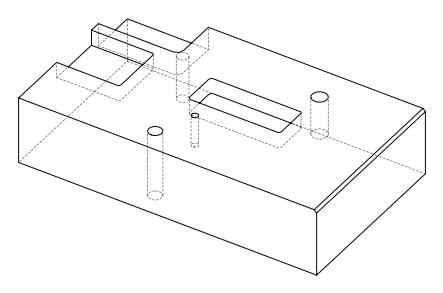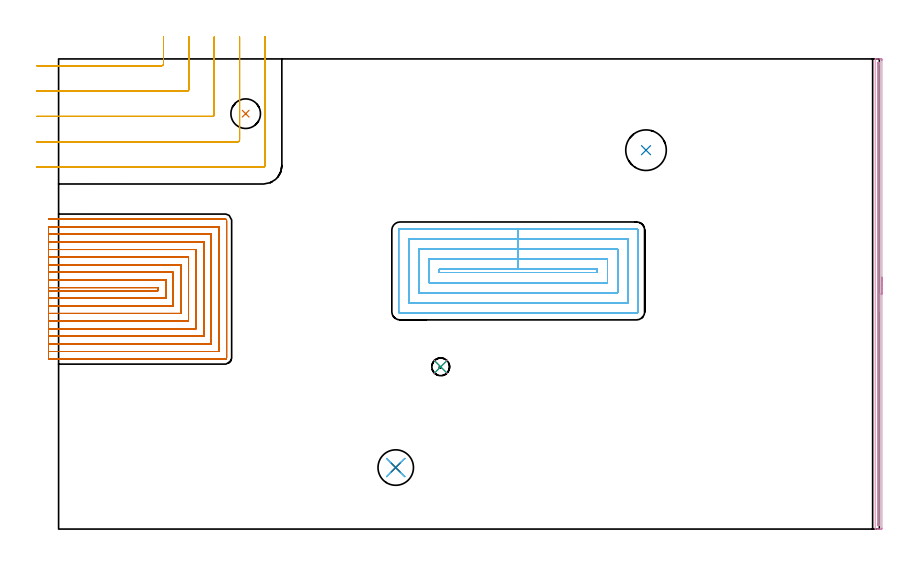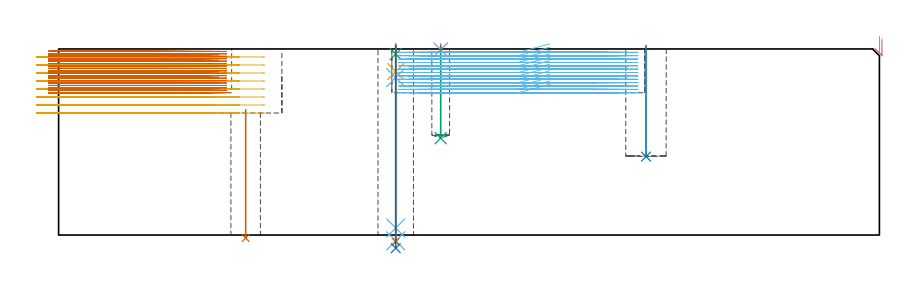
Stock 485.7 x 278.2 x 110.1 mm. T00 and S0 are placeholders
(PLAN: 13 operations, 11 tool changes, 165.5 min)
(1 INDEXABLE_INSERT_DRILL_THROUGH_HOLE_FROM_SOLID | STEP1HOLE | NXT0302_006 | 0.31 min | 26414 mm3)
(2 INDEXABLE_INSERT_DRILL_BLIND_HOLE_FROM_SOLID | STEP1POCKET | NXT0302_019 | 0.26 min | 28652 mm3)
(3 SPOT_DRILL | STEP1HOLE_1 | NXT0321_9005460120000 | 0.05 min | 180 mm3)
(4 SPOT_DRILL_1 | STEP1POCKET_1 | NXT0321_9005460120000 | 0.03 min | 4 mm3)
(5 DRILL_BLIND_HOLE_INTO_CENTER | STEP1HOLE_1 | UGT0301_205 | 0.06 min | 591 mm3)
(6 GUN_DRILL_THROUGH_HOLE | STEP1HOLE_1 | UGT0307_005 | 0.54 min | 5265 mm3)
(7 DRILL_TO_ENLARGE_THROUGH_HOLE | STEP1HOLE_1 | NXT0301_102 | 0.47 min | 9661 mm3)
(8 DRILL_TO_ENLARGE_THROUGH_HOLE_1 | STEP1HOLE_1 | UGT0301_051 | 0.48 min | 22369 mm3)
(9 DRILL_BLIND_HOLE_INTO_CENTER_1 | STEP1POCKET_1 | NXT0301_076 | 0.22 min | 4431 mm3)
(10 AREA_MILL | FG_CHAMFER_SURFACE | UGT0205_001 | 4.61 min | 2223 mm3)
(11 MILL_CORNER_NOTCH_RECTANGULAR | CORNER_NOTCH_RECTANGULAR | UGT0201_094 | Follow Part, ap 5, ae 75% | 13.32 min | 360457 mm3)
(12 MILL_RECTANGULAR_POCKET | POCKET_RECTANGULAR_STRAIGHT | NXT0201_009 | Follow Part, ap 2, ae 75% | 38.97 min | 223890 mm3)
(13 MILL_SLOT | SLOT_PARTIAL_RECTANGULAR | NXT0201_008 | Follow Part, ap 1.5, ae 75% | 106.16 min | 235346 mm3)
(TOOL NXT0302_006 | Index. Insert Drill 17.5mm [880-D1750L25-05] | D17.5 PA176 FL88 Z2)
(TOOL NXT0302_019 | Index. Insert Drill 24mm [880-D2400L25-05] | D24 PA176 FL120 Z2)
(TOOL NXT0321_9005460120000 | NC Spot Drill, 142deg, 12mm, Carbide, Uncoated | D12 PA142 FL30 Z2)
(TOOL UGT0301_205 | Twist Drill 8.9 mm | D8.9 PA118 FL78 Z2)
(TOOL UGT0307_005 | Gun Drill 8.3 mm | D8.3 PA130 FL24 Z1)
(TOOL NXT0301_102 | Carbide Drill 13.5mm [860.1-1350-108A1-MM 2214] | D13.5 PA140 FL123 Z2)
(TOOL UGT0301_051 | Twist Drill 21 mm | D21 PA118 FL145 Z2)
(TOOL NXT0301_076 | Carbide Drill 10.5mm [860.1-1050-032A1-MM 2214] | D10.5 PA140 FL55 Z2)
(TOOL UGT0205_001 | Chamfer Mill 20 x 3 x 45 deg. | D20 FL50 Z2)
(TOOL UGT0201_094 | End mill 20 mm | D20 FL38 Z4)
(TOOL NXT0201_009 | ENDMILL 8mm [2P460-0800-NA 1630] | D8 FL26 Z6)
(TOOL NXT0201_008 | ENDMILL 6mm [2P460-0600-NA 1630] | D6 FL26 Z6)
(OP 1 INDEXABLE_INSERT_DRILL_THROUGH_HOLE_FROM_SOLID)
G17 G21 G94 G90
T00 M6
G54
G17 G0 G90 X110.7 Y245.8 S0 M3
G43 Z120.1 H1
G94 G81 G98 Z-1.806 F250. R74.2
G80
M5
M2
(OP 2 INDEXABLE_INSERT_DRILL_BLIND_HOLE_FROM_SOLID)
G17 G21 G94 G90
T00 M6
G54
G17 G0 G90 X347.6 Y224.2 S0 M3
G43 Z120.1 H1
G94 G81 G98 Z46.4 F250. R112.1
G80
M5
M2
(OP 3 SPOT_DRILL)
G17 G21 G94 G90
T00 M6
G54
G17 G0 G90 X199.5 Y36.4 S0 M3
G43 Z120.1 H0
G94 G81 G98 Z107.1 F250. R113.1
G80
M5
M2
(OP 4 SPOT_DRILL_1)
G17 G21 G94 G90
T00 M6
G54
G17 G0 G90 X226.1 Y96. S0 M3
G43 Z120.1 H0
G94 G81 G98 Z109.648 F250. R113.1
G80
M5
M2
(OP 5 DRILL_BLIND_HOLE_INTO_CENTER)
G17 G21 G94 G90
T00 M6
G54
G17 G0 G90 X199.5 Y36.4 S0 M3
G43 Z120.1 H0
G94 G81 G98 Z96.75 F250. R112.1
G80
M5
M2
(OP 6 GUN_DRILL_THROUGH_HOLE)
G17 G21 G94 G90
T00 M6
G54
G17 G0 G90 X199.5 Y36.4 M8
G43 Z120.1 H0
Z107.698
S716 M3
G94 G1 Z93.158 F125. M26
G4 X.084
Z4.15 F250.
G4 X.084
Z-3.435 F125.
G4 X.084
M5
M9
G0 Z107.698
Z120.1
M2
(OP 7 DRILL_TO_ENLARGE_THROUGH_HOLE)
G17 G21 G94 G90
T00 M6
G54
G17 G0 G90 X199.5 Y36.4 S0 M3
G43 Z120.1 H1
G94 G73 G98 Z-3.957 F250. Q12.673 R112.1
G80
M5
M2
(OP 8 DRILL_TO_ENLARGE_THROUGH_HOLE_1)
G17 G21 G94 G90
T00 M6
G54
G17 G0 G90 X199.5 Y36.4 S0 M3
G43 Z120.1 H0
G94 G73 G98 Z-7.809 F250. Q19.652 R112.1
G80
M5
M2
(OP 9 DRILL_BLIND_HOLE_INTO_CENTER_1)
G17 G21 G94 G90
T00 M6
G54
G17 G0 G90 X226.1 Y96. S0 M3
G43 Z120.1 H1
G94 G81 G98 Z57.3 F250. R112.1
G80
M5
M2
(OP 10 AREA_MILL)
G17 G21 G94 G90
T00 M6
G54
G17 G0 G90 X487.2 Y149.1 S1061 M3
G43 Z120.1 H0
Z116.1
G94 G1 Y149.062 Z115.228 F250.
Y148.948 Z114.364
Y148.759 Z113.512
Y148.497 Z112.68
Y148.163 Z111.874
Y147.76 Z111.1
Y147.292 Z110.364
Y146.76 Z109.672
Y146.171 Z109.029
Y145.528 Z108.44
Y144.836 Z107.908
Y144.1 Z107.44
Y143.326 Z107.037
Y142.52 Z106.703
Y141.688 Z106.441
Y140.836 Z106.252
Y139.972 Z106.138
Y139.1 Z106.1
Y0.619
X487.198 Y0.349
X487.193 Y0.01 Z106.102
X486.936 Y0. Z106.359
X486.67 Z106.625
X486.068 Z107.226
X485.535 Z107.762
X485.2 Z108.096
X484.667 Z108.629
X484.332 Z108.963
X483.403 Z109.896
X483.301 Z109.99
X483.251 Z110.04
X483.203 Y0.01 Z110.088
X483.2 Y0.172 Z110.1
Y278.028
X483.202 Y278.19 Z110.088
X483.3 Y278.198 Z109.991
X483.404 Y278.2 Z109.896
X483.662 Z109.637
X484.332 Z108.963
X485.535 Z107.762
X486.068 Z107.226
X486.67 Z106.625
X486.936 Y278.197 Z106.359
X487.193 Y278.19 Z106.102
X487.198 Y277.851 Z106.1
X487.2 Y277.581
Y277.309
Y139.1
X485.786 Z107.514
X485.785 Y2.697 Z107.515
X485.784 Y2.406 Z107.516
X485.781 Y2.105 Z107.519
X485.779 Y2.032 Z107.521
X485.769 Y2.01 Z107.531
X485.726 Y2.007 Z107.574
X485.593 Y2.002 Z107.707
X485.2 Y2.001 Z108.1
X484.723 Y2.003 Z108.577
X484.636 Y2.01 Z108.664
X484.621 Y2.013 Z108.679
X484.619 Y2.042 Z108.681
X484.616 Y2.113 Z108.684
X484.615 Y2.406 Z108.685
X484.614 Y3.009 Z108.686
X484.615 Y275.503 Z108.685
X484.616 Y275.794 Z108.684
X484.619 Y276.095 Z108.681
X484.621 Y276.168 Z108.679
X484.631 Y276.19 Z108.669
X484.674 Y276.193 Z108.626
X484.807 Y276.198 Z108.493
X485.2 Y276.199 Z108.1
X485.677 Y276.197 Z107.623
X485.764 Y276.19 Z107.536
X485.779 Y276.187 Z107.521
X485.781 Y276.158 Z107.519
X485.784 Y276.086 Z107.516
X485.785 Y275.794 Z107.515
X485.786 Y275.191 Z107.514
Y139.1
Y138.228 Z107.552
Y137.364 Z107.666
Y136.512 Z107.855
Y135.68 Z108.117
Y134.874 Z108.451
Y134.1 Z108.854
Y133.364 Z109.323
Y132.672 Z109.854
Y132.029 Z110.443
Y131.44 Z111.086
Y130.908 Z111.778
Y130.44 Z112.514
Y130.037 Z113.288
Y129.703 Z114.094
Y129.441 Z114.926
Y129.252 Z115.778
Y129.138 Z116.643
Y129.1 Z117.514
G0 Z120.1
M5
M2
(OP 11 MILL_CORNER_NOTCH_RECTANGULAR)
G17 G21 G94 G90
T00 M6
G54
G17 G0 G90 X-13. Y274.2 S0 M3
G43 Z120.1 H0
Z105.362
G94 G1 X-10. F250.
X61.106 F500.
G3 X62.1 Y275.194 R1.
G1 Y288.2
Y291.2 F250.
G0 Z120.1
X-13. Y259.2
Z105.362
G1 X-10.
X76.106 F500.
G3 X77.1 Y260.194 R1.
G1 Y288.2
Y291.2 F250.
G0 Z120.1
X-13. Y244.2
Z105.362
G1 X-10.
X91.106 F500.
G3 X92.1 Y245.194 R1.
G1 Y288.2
Y291.2 F250.
G0 Z120.1
X-13. Y229.2
Z105.362
G1 X-10.
X106.105 F500.
G3 X107.1 Y230.195 R1.
G1 Y288.2
Y291.2 F250.
G0 Z120.1
X-13. Y214.2
Z105.362
G1 X-10.
X121.105 F500.
G3 X122.1 Y215.195 R1.
G1 Y288.2
Y291.2 F250.
G0 Z120.1
X-13. Y274.2
Z100.625
G1 X-10.
X61.106 F500.
G3 X62.1 Y275.194 R1.
G1 Y288.2
Y291.2 F250.
G0 Z120.1
X-13. Y259.2
Z100.625
G1 X-10.
X76.106 F500.
G3 X77.1 Y260.194 R1.
G1 Y288.2
Y291.2 F250.
G0 Z120.1
X-13. Y244.2
Z100.625
G1 X-10.
X91.106 F500.
G3 X92.1 Y245.194 R1.
G1 Y288.2
Y291.2 F250.
G0 Z120.1
X-13. Y229.2
Z100.625
G1 X-10.
X106.105 F500.
G3 X107.1 Y230.195 R1.
G1 Y288.2
Y291.2 F250.
G0 Z120.1
X-13. Y214.2
Z100.625
G1 X-10.
X121.105 F500.
G3 X122.1 Y215.195 R1.
G1 Y288.2
Y291.2 F250.
G0 Z120.1
X-13. Y274.2
Z95.887
G1 X-10.
X61.106 F500.
G3 X62.1 Y275.194 R1.
G1 Y288.2
Y291.2 F250.
G0 Z120.1
X-13. Y259.2
Z95.887
G1 X-10.
X76.106 F500.
G3 X77.1 Y260.194 R1.
G1 Y288.2
Y291.2 F250.
G0 Z120.1
X-13. Y244.2
Z95.887
G1 X-10.
X91.106 F500.
G3 X92.1 Y245.194 R1.
G1 Y288.2
Y291.2 F250.
G0 Z120.1
X-13. Y229.2
Z95.887
G1 X-10.
X106.105 F500.
G3 X107.1 Y230.195 R1.
G1 Y288.2
Y291.2 F250.
G0 Z120.1
X-13. Y214.2
Z95.887
G1 X-10.
X121.105 F500.
G3 X122.1 Y215.195 R1.
G1 Y288.2
Y291.2 F250.
G0 Z120.1
X-13. Y274.2
Z91.15
G1 X-10.
X61.106 F500.
G3 X62.1 Y275.194 R1.
G1 Y288.2
Y291.2 F250.
G0 Z120.1
X-13. Y259.2
Z91.15
G1 X-10.
X76.106 F500.
G3 X77.1 Y260.194 R1.
G1 Y288.2
Y291.2 F250.
G0 Z120.1
X-13. Y244.2
Z91.15
G1 X-10.
X91.106 F500.
G3 X92.1 Y245.194 R1.
G1 Y288.2
Y291.2 F250.
G0 Z120.1
X-13. Y229.2
Z91.15
G1 X-10.
X106.105 F500.
G3 X107.1 Y230.195 R1.
G1 Y288.2
Y291.2 F250.
G0 Z120.1
X-13. Y214.2
Z91.15
G1 X-10.
X121.105 F500.
G3 X122.1 Y215.195 R1.
G1 Y288.2
Y291.2 F250.
G0 Z120.1
X-13. Y274.2
Z86.412
G1 X-10.
X61.106 F500.
G3 X62.1 Y275.194 R1.
G1 Y288.2
Y291.2 F250.
G0 Z120.1
X-13. Y259.2
Z86.412
G1 X-10.
X76.106 F500.
G3 X77.1 Y260.194 R1.
G1 Y288.2
Y291.2 F250.
G0 Z120.1
X-13. Y244.2
Z86.412
G1 X-10.
X91.106 F500.
G3 X92.1 Y245.194 R1.
G1 Y288.2
Y291.2 F250.
G0 Z120.1
X-13. Y229.2
Z86.412
G1 X-10.
X106.105 F500.
G3 X107.1 Y230.195 R1.
G1 Y288.2
Y291.2 F250.
G0 Z120.1
X-13. Y214.2
Z86.412
G1 X-10.
X121.105 F500.
G3 X122.1 Y215.195 R1.
G1 Y288.2
Y291.2 F250.
G0 Z120.1
X-13. Y274.2
Z81.675
G1 X-10.
X61.106 F500.
G3 X62.1 Y275.194 R1.
G1 Y288.2
Y291.2 F250.
G0 Z120.1
X-13. Y259.2
Z81.675
G1 X-10.
X76.106 F500.
G3 X77.1 Y260.194 R1.
G1 Y288.2
Y291.2 F250.
G0 Z120.1
X-13. Y244.2
Z81.675
G1 X-10.
X91.106 F500.
G3 X92.1 Y245.194 R1.
G1 Y288.2
Y291.2 F250.
G0 Z120.1
X-13. Y229.2
Z81.675
G1 X-10.
X106.105 F500.
G3 X107.1 Y230.195 R1.
G1 Y288.2
Y291.2 F250.
G0 Z120.1
X-13. Y214.2
Z81.675
G1 X-10.
X121.105 F500.
G3 X122.1 Y215.195 R1.
G1 Y288.2
Y291.2 F250.
G0 Z120.1
X-13. Y274.2
Z76.937
G1 X-10.
X61.106 F500.
G3 X62.1 Y275.194 R1.
G1 Y288.2
Y291.2 F250.
G0 Z120.1
X-13. Y259.2
Z76.937
G1 X-10.
X76.106 F500.
G3 X77.1 Y260.194 R1.
G1 Y288.2
Y291.2 F250.
G0 Z120.1
X-13. Y244.2
Z76.937
G1 X-10.
X91.106 F500.
G3 X92.1 Y245.194 R1.
G1 Y288.2
Y291.2 F250.
G0 Z120.1
X-13. Y229.2
Z76.937
G1 X-10.
X106.105 F500.
G3 X107.1 Y230.195 R1.
G1 Y288.2
Y291.2 F250.
G0 Z120.1
X-13. Y214.2
Z76.937
G1 X-10.
X121.105 F500.
G3 X122.1 Y215.195 R1.
G1 Y288.2
Y291.2 F250.
G0 Z120.1
X-13. Y274.2
Z72.2
G1 X-10.
X61.106 F500.
G3 X62.1 Y275.194 R1.
G1 Y288.2
Y291.2 F250.
G0 Z120.1
X-13. Y259.2
Z72.2
G1 X-10.
X76.106 F500.
G3 X77.1 Y260.194 R1.
G1 Y288.2
Y291.2 F250.
G0 Z120.1
X-13. Y244.2
Z72.2
G1 X-10.
X91.106 F500.
G3 X92.1 Y245.194 R1.
G1 Y288.2
Y291.2 F250.
G0 Z120.1
X-13. Y229.2
Z72.2
G1 X-10.
X106.105 F500.
G3 X107.1 Y230.195 R1.
G1 Y288.2
Y291.2 F250.
G0 Z120.1
X-13. Y214.2
Z72.2
G1 X-10.
X121.105 F500.
G3 X122.1 Y215.195 R1.
G1 Y288.2
Y291.2 F250.
G0 Z120.1
M5
M2
(OP 12 MILL_RECTANGULAR_POCKET)
G17 G21 G94 G90
T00 M6
G54
G17 G0 G90 X290.632 Y153.7 S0 M3
G43 Z120.1 H1
Z113.1
G94 G1 X272. Z108.108 F250.
X225.2 F500.
Y151.8
X318.8
Y153.7
X272.
Y159.7
X219.2
Y145.8
X324.8
Y159.7
X272.
Y165.7
X213.2
Y139.8
X330.8
Y165.7
X272.
Y171.7
X207.2
Y133.8
X336.8
Y171.7
X272.
Y177.7
X202.
G3 X201.2 Y176.9 R0.8
G1 Y128.6
G3 X202. Y127.8 R0.8
G1 X342.
G3 X342.8 Y128.6 R0.8
G1 Y176.9
G3 X342. Y177.7 R0.8
G1 X272.
X271.
G0 X290.632 Y153.7 Z111.108
G1 X272. Z106.115 F250.
X225.2 F500.
Y151.8
X318.8
Y153.7
X272.
Y159.7
X219.2
Y145.8
X324.8
Y159.7
X272.
Y165.7
X213.2
Y139.8
X330.8
Y165.7
X272.
Y171.7
X207.2
Y133.8
X336.8
Y171.7
X272.
Y177.7
X202.
G3 X201.2 Y176.9 R0.8
G1 Y128.6
G3 X202. Y127.8 R0.8
G1 X342.
G3 X342.8 Y128.6 R0.8
G1 Y176.9
G3 X342. Y177.7 R0.8
G1 X272.
X271.
G0 X290.632 Y153.7 Z109.115
G1 X272. Z104.123 F250.
X225.2 F500.
Y151.8
X318.8
Y153.7
X272.
Y159.7
X219.2
Y145.8
X324.8
Y159.7
X272.
Y165.7
X213.2
Y139.8
X330.8
Y165.7
X272.
Y171.7
X207.2
Y133.8
X336.8
Y171.7
X272.
Y177.7
X202.
G3 X201.2 Y176.9 R0.8
G1 Y128.6
G3 X202. Y127.8 R0.8
G1 X342.
G3 X342.8 Y128.6 R0.8
G1 Y176.9
G3 X342. Y177.7 R0.8
G1 X272.
X271.
G0 X290.632 Y153.7 Z107.123
G1 X272. Z102.131 F250.
X225.2 F500.
Y151.8
X318.8
Y153.7
X272.
Y159.7
X219.2
Y145.8
X324.8
Y159.7
X272.
Y165.7
X213.2
Y139.8
X330.8
Y165.7
X272.
Y171.7
X207.2
Y133.8
X336.8
Y171.7
X272.
Y177.7
X202.
G3 X201.2 Y176.9 R0.8
G1 Y128.6
G3 X202. Y127.8 R0.8
G1 X342.
G3 X342.8 Y128.6 R0.8
G1 Y176.9
G3 X342. Y177.7 R0.8
G1 X272.
X271.
G0 X290.632 Y153.7 Z105.131
G1 X272. Z100.138 F250.
X225.2 F500.
Y151.8
X318.8
Y153.7
X272.
Y159.7
X219.2
Y145.8
X324.8
Y159.7
X272.
Y165.7
X213.2
Y139.8
X330.8
Y165.7
X272.
Y171.7
X207.2
Y133.8
X336.8
Y171.7
X272.
Y177.7
X202.
G3 X201.2 Y176.9 R0.8
G1 Y128.6
G3 X202. Y127.8 R0.8
G1 X342.
G3 X342.8 Y128.6 R0.8
G1 Y176.9
G3 X342. Y177.7 R0.8
G1 X272.
X271.
G0 X290.632 Y153.7 Z103.138
G1 X272. Z98.146 F250.
X225.2 F500.
Y151.8
X318.8
Y153.7
X272.
Y159.7
X219.2
Y145.8
X324.8
Y159.7
X272.
Y165.7
X213.2
Y139.8
X330.8
Y165.7
X272.
Y171.7
X207.2
Y133.8
X336.8
Y171.7
X272.
Y177.7
X202.
G3 X201.2 Y176.9 R0.8
G1 Y128.6
G3 X202. Y127.8 R0.8
G1 X342.
G3 X342.8 Y128.6 R0.8
G1 Y176.9
G3 X342. Y177.7 R0.8
G1 X272.
X271.
G0 X290.632 Y153.7 Z101.146
G1 X272. Z96.154 F250.
X225.2 F500.
Y151.8
X318.8
Y153.7
X272.
Y159.7
X219.2
Y145.8
X324.8
Y159.7
X272.
Y165.7
X213.2
Y139.8
X330.8
Y165.7
X272.
Y171.7
X207.2
Y133.8
X336.8
Y171.7
X272.
Y177.7
X202.
G3 X201.2 Y176.9 R0.8
G1 Y128.6
G3 X202. Y127.8 R0.8
G1 X342.
G3 X342.8 Y128.6 R0.8
G1 Y176.9
G3 X342. Y177.7 R0.8
G1 X272.
X271.
G0 X290.632 Y153.7 Z99.154
G1 X272. Z94.162 F250.
X225.2 F500.
Y151.8
X318.8
Y153.7
X272.
Y159.7
X219.2
Y145.8
X324.8
Y159.7
X272.
Y165.7
X213.2
Y139.8
X330.8
Y165.7
X272.
Y171.7
X207.2
Y133.8
X336.8
Y171.7
X272.
Y177.7
X202.
G3 X201.2 Y176.9 R0.8
G1 Y128.6
G3 X202. Y127.8 R0.8
G1 X342.
G3 X342.8 Y128.6 R0.8
G1 Y176.9
G3 X342. Y177.7 R0.8
G1 X272.
X271.
G0 X290.632 Y153.7 Z97.162
G1 X272. Z92.169 F250.
X225.2 F500.
Y151.8
X318.8
Y153.7
X272.
Y159.7
X219.2
Y145.8
X324.8
Y159.7
X272.
Y165.7
X213.2
Y139.8
X330.8
Y165.7
X272.
Y171.7
X207.2
Y133.8
X336.8
Y171.7
X272.
Y177.7
X202.
G3 X201.2 Y176.9 R0.8
G1 Y128.6
G3 X202. Y127.8 R0.8
G1 X342.
G3 X342.8 Y128.6 R0.8
G1 Y176.9
G3 X342. Y177.7 R0.8
G1 X272.
X271.
G0 X290.632 Y153.7 Z95.169
G1 X272. Z90.177 F250.
X225.2 F500.
Y151.8
X318.8
Y153.7
X272.
Y159.7
X219.2
Y145.8
X324.8
Y159.7
X272.
Y165.7
X213.2
Y139.8
X330.8
Y165.7
X272.
Y171.7
X207.2
Y133.8
X336.8
Y171.7
X272.
Y177.7
X202.
G3 X201.2 Y176.9 R0.8
G1 Y128.6
G3 X202. Y127.8 R0.8
G1 X342.
G3 X342.8 Y128.6 R0.8
G1 Y176.9
G3 X342. Y177.7 R0.8
G1 X272.
X271.
G0 X290.632 Y153.7 Z93.177
G1 X272. Z88.185 F250.
X225.2 F500.
Y151.8
X318.8
Y153.7
X272.
Y159.7
X219.2
Y145.8
X324.8
Y159.7
X272.
Y165.7
X213.2
Y139.8
X330.8
Y165.7
X272.
Y171.7
X207.2
Y133.8
X336.8
Y171.7
X272.
Y177.7
X202.
G3 X201.2 Y176.9 R0.8
G1 Y128.6
G3 X202. Y127.8 R0.8
G1 X342.
G3 X342.8 Y128.6 R0.8
G1 Y176.9
G3 X342. Y177.7 R0.8
G1 X272.
X271.
G0 X290.632 Y153.7 Z91.185
G1 X272. Z86.192 F250.
X225.2 F500.
Y151.8
X318.8
Y153.7
X272.
Y159.7
X219.2
Y145.8
X324.8
Y159.7
X272.
Y165.7
X213.2
Y139.8
X330.8
Y165.7
X272.
Y171.7
X207.2
Y133.8
X336.8
Y171.7
X272.
Y177.7
X202.
G3 X201.2 Y176.9 R0.8
G1 Y128.6
G3 X202. Y127.8 R0.8
G1 X342.
G3 X342.8 Y128.6 R0.8
G1 Y176.9
G3 X342. Y177.7 R0.8
G1 X272.
X271.
G0 X290.632 Y153.7 Z89.192
G1 X272. Z84.2 F250.
X225.2 F500.
Y151.8
X318.8
Y153.7
X272.
Y159.7
X219.2
Y145.8
X324.8
Y159.7
X272.
Y165.7
X213.2
Y139.8
X330.8
Y165.7
X272.
Y171.7
X207.2
Y133.8
X336.8
Y171.7
X272.
Y177.7
X202.
G3 X201.2 Y176.9 R0.8
G1 Y128.6
G3 X202. Y127.8 R0.8
G1 X342.
G3 X342.8 Y128.6 R0.8
G1 Y176.9
G3 X342. Y177.7 R0.8
G1 X272.
X271.
G0 Z120.1
M5
M2
(OP 13 MILL_SLOT)
G17 G21 G94 G90
T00 M6
G54
G17 G0 G90 X-6. Y141.1 S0 M3
G43 Z120.1 H1
Z108.661
G94 G1 X-3. F250.
X58.9 F500.
Y142.9
X-3.
X-6. F250.
Y136.6
X-3.
X63.4 F500.
Y147.4
X-3.
X-6. F250.
Y132.1
X-3.
X67.9 F500.
Y151.9
X-3.
X-6. F250.
Y127.6
X-3.
X72.4 F500.
Y156.4
X-3.
X-6. F250.
Y123.1
X-3.
X76.9 F500.
Y160.9
X-3.
X-6. F250.
Y118.6
X-3.
X81.4 F500.
Y165.4
X-3.
X-6. F250.
Y114.1
X-3.
X85.9 F500.
Y169.9
X-3.
X-6. F250.
Y109.6
X-3.
X90.4 F500.
Y174.4
X-3.
X-6. F250.
Y105.1
X-3.
X94.9 F500.
Y178.9
X-3.
X-6. F250.
Y100.6
X-3.
X98.6 F500.
G3 X99.4 Y101.4 R0.8
G1 Y182.6
G3 X98.6 Y183.4 R0.8
G1 X-3.
X-6. F250.
G0 Y141.1 Z107.222
G1 X-3.
X58.9 F500.
Y142.9
X-3.
X-6. F250.
Y136.6
X-3.
X63.4 F500.
Y147.4
X-3.
X-6. F250.
Y132.1
X-3.
X67.9 F500.
Y151.9
X-3.
X-6. F250.
Y127.6
X-3.
X72.4 F500.
Y156.4
X-3.
X-6. F250.
Y123.1
X-3.
X76.9 F500.
Y160.9
X-3.
X-6. F250.
Y118.6
X-3.
X81.4 F500.
Y165.4
X-3.
X-6. F250.
Y114.1
X-3.
X85.9 F500.
Y169.9
X-3.
X-6. F250.
Y109.6
X-3.
X90.4 F500.
Y174.4
X-3.
X-6. F250.
Y105.1
X-3.
X94.9 F500.
Y178.9
X-3.
X-6. F250.
Y100.6
X-3.
X98.6 F500.
G3 X99.4 Y101.4 R0.8
G1 Y182.6
G3 X98.6 Y183.4 R0.8
G1 X-3.
X-6. F250.
G0 Y141.1 Z105.783
G1 X-3.
X58.9 F500.
Y142.9
X-3.
X-6. F250.
Y136.6
X-3.
X63.4 F500.
Y147.4
X-3.
X-6. F250.
Y132.1
X-3.
X67.9 F500.
Y151.9
X-3.
X-6. F250.
Y127.6
X-3.
X72.4 F500.
Y156.4
X-3.
X-6. F250.
Y123.1
X-3.
X76.9 F500.
Y160.9
X-3.
X-6. F250.
Y118.6
X-3.
X81.4 F500.
Y165.4
X-3.
X-6. F250.
Y114.1
X-3.
X85.9 F500.
Y169.9
X-3.
X-6. F250.
Y109.6
X-3.
X90.4 F500.
Y174.4
X-3.
X-6. F250.
Y105.1
X-3.
X94.9 F500.
Y178.9
X-3.
X-6. F250.
Y100.6
X-3.
X98.6 F500.
G3 X99.4 Y101.4 R0.8
G1 Y182.6
G3 X98.6 Y183.4 R0.8
G1 X-3.
X-6. F250.
G0 Y141.1 Z104.344
G1 X-3.
X58.9 F500.
Y142.9
X-3.
X-6. F250.
Y136.6
X-3.
X63.4 F500.
Y147.4
X-3.
X-6. F250.
Y132.1
X-3.
X67.9 F500.
Y151.9
X-3.
X-6. F250.
Y127.6
X-3.
X72.4 F500.
Y156.4
X-3.
X-6. F250.
Y123.1
X-3.
X76.9 F500.
Y160.9
X-3.
X-6. F250.
Y118.6
X-3.
X81.4 F500.
Y165.4
X-3.
X-6. F250.
Y114.1
X-3.
X85.9 F500.
Y169.9
X-3.
X-6. F250.
Y109.6
X-3.
X90.4 F500.
Y174.4
X-3.
X-6. F250.
Y105.1
X-3.
X94.9 F500.
Y178.9
X-3.
X-6. F250.
Y100.6
X-3.
X98.6 F500.
G3 X99.4 Y101.4 R0.8
G1 Y182.6
G3 X98.6 Y183.4 R0.8
G1 X-3.
X-6. F250.
G0 Y141.1 Z102.905
G1 X-3.
X58.9 F500.
Y142.9
X-3.
X-6. F250.
Y136.6
X-3.
X63.4 F500.
Y147.4
X-3.
X-6. F250.
Y132.1
X-3.
X67.9 F500.
Y151.9
X-3.
X-6. F250.
Y127.6
X-3.
X72.4 F500.
Y156.4
X-3.
X-6. F250.
Y123.1
X-3.
X76.9 F500.
Y160.9
X-3.
X-6. F250.
Y118.6
X-3.
X81.4 F500.
Y165.4
X-3.
X-6. F250.
Y114.1
X-3.
X85.9 F500.
Y169.9
X-3.
X-6. F250.
Y109.6
X-3.
X90.4 F500.
Y174.4
X-3.
X-6. F250.
Y105.1
X-3.
X94.9 F500.
Y178.9
X-3.
X-6. F250.
Y100.6
X-3.
X98.6 F500.
G3 X99.4 Y101.4 R0.8
G1 Y182.6
G3 X98.6 Y183.4 R0.8
G1 X-3.
X-6. F250.
G0 Y141.1 Z101.467
G1 X-3.
X58.9 F500.
Y142.9
X-3.
X-6. F250.
Y136.6
X-3.
X63.4 F500.
Y147.4
X-3.
X-6. F250.
Y132.1
X-3.
X67.9 F500.
Y151.9
X-3.
X-6. F250.
Y127.6
X-3.
X72.4 F500.
Y156.4
X-3.
X-6. F250.
Y123.1
X-3.
X76.9 F500.
Y160.9
X-3.
X-6. F250.
Y118.6
X-3.
X81.4 F500.
Y165.4
X-3.
X-6. F250.
Y114.1
X-3.
X85.9 F500.
Y169.9
X-3.
X-6. F250.
Y109.6
X-3.
X90.4 F500.
Y174.4
X-3.
X-6. F250.
Y105.1
X-3.
X94.9 F500.
Y178.9
X-3.
X-6. F250.
Y100.6
X-3.
X98.6 F500.
G3 X99.4 Y101.4 R0.8
G1 Y182.6
G3 X98.6 Y183.4 R0.8
G1 X-3.
X-6. F250.
G0 Y141.1 Z100.028
G1 X-3.
X58.9 F500.
Y142.9
X-3.
X-6. F250.
Y136.6
X-3.
X63.4 F500.
Y147.4
X-3.
X-6. F250.
Y132.1
X-3.
X67.9 F500.
Y151.9
X-3.
X-6. F250.
Y127.6
X-3.
X72.4 F500.
Y156.4
X-3.
X-6. F250.
Y123.1
X-3.
X76.9 F500.
Y160.9
X-3.
X-6. F250.
Y118.6
X-3.
X81.4 F500.
Y165.4
X-3.
X-6. F250.
Y114.1
X-3.
X85.9 F500.
Y169.9
X-3.
X-6. F250.
Y109.6
X-3.
X90.4 F500.
Y174.4
X-3.
X-6. F250.
Y105.1
X-3.
X94.9 F500.
Y178.9
X-3.
X-6. F250.
Y100.6
X-3.
X98.6 F500.
G3 X99.4 Y101.4 R0.8
G1 Y182.6
G3 X98.6 Y183.4 R0.8
G1 X-3.
X-6. F250.
G0 Y141.1 Z98.589
G1 X-3.
X58.9 F500.
Y142.9
X-3.
X-6. F250.
Y136.6
X-3.
X63.4 F500.
Y147.4
X-3.
X-6. F250.
Y132.1
X-3.
X67.9 F500.
Y151.9
X-3.
X-6. F250.
Y127.6
X-3.
X72.4 F500.
Y156.4
X-3.
X-6. F250.
Y123.1
X-3.
X76.9 F500.
Y160.9
X-3.
X-6. F250.
Y118.6
X-3.
X81.4 F500.
Y165.4
X-3.
X-6. F250.
Y114.1
X-3.
X85.9 F500.
Y169.9
X-3.
X-6. F250.
Y109.6
X-3.
X90.4 F500.
Y174.4
X-3.
X-6. F250.
Y105.1
X-3.
X94.9 F500.
Y178.9
X-3.
X-6. F250.
Y100.6
X-3.
X98.6 F500.
G3 X99.4 Y101.4 R0.8
G1 Y182.6
G3 X98.6 Y183.4 R0.8
G1 X-3.
X-6. F250.
G0 Y141.1 Z97.15
G1 X-3.
X58.9 F500.
Y142.9
X-3.
X-6. F250.
Y136.6
X-3.
X63.4 F500.
Y147.4
X-3.
X-6. F250.
Y132.1
X-3.
X67.9 F500.
Y151.9
X-3.
X-6. F250.
Y127.6
X-3.
X72.4 F500.
Y156.4
X-3.
X-6. F250.
Y123.1
X-3.
X76.9 F500.
Y160.9
X-3.
X-6. F250.
Y118.6
X-3.
X81.4 F500.
Y165.4
X-3.
X-6. F250.
Y114.1
X-3.
X85.9 F500.
Y169.9
X-3.
X-6. F250.
Y109.6
X-3.
X90.4 F500.
Y174.4
X-3.
X-6. F250.
Y105.1
X-3.
X94.9 F500.
Y178.9
X-3.
X-6. F250.
Y100.6
X-3.
X98.6 F500.
G3 X99.4 Y101.4 R0.8
G1 Y182.6
G3 X98.6 Y183.4 R0.8
G1 X-3.
X-6. F250.
G0 Y141.1 Z95.711
G1 X-3.
X58.9 F500.
Y142.9
X-3.
X-6. F250.
Y136.6
X-3.
X63.4 F500.
Y147.4
X-3.
X-6. F250.
Y132.1
X-3.
X67.9 F500.
Y151.9
X-3.
X-6. F250.
Y127.6
X-3.
X72.4 F500.
Y156.4
X-3.
X-6. F250.
Y123.1
X-3.
X76.9 F500.
Y160.9
X-3.
X-6. F250.
Y118.6
X-3.
X81.4 F500.
Y165.4
X-3.
X-6. F250.
Y114.1
X-3.
X85.9 F500.
Y169.9
X-3.
X-6. F250.
Y109.6
X-3.
X90.4 F500.
Y174.4
X-3.
X-6. F250.
Y105.1
X-3.
X94.9 F500.
Y178.9
X-3.
X-6. F250.
Y100.6
X-3.
X98.6 F500.
G3 X99.4 Y101.4 R0.8
G1 Y182.6
G3 X98.6 Y183.4 R0.8
G1 X-3.
X-6. F250.
G0 Y141.1 Z94.272
G1 X-3.
X58.9 F500.
Y142.9
X-3.
X-6. F250.
Y136.6
X-3.
X63.4 F500.
Y147.4
X-3.
X-6. F250.
Y132.1
X-3.
X67.9 F500.
Y151.9
X-3.
X-6. F250.
Y127.6
X-3.
X72.4 F500.
Y156.4
X-3.
X-6. F250.
Y123.1
X-3.
X76.9 F500.
Y160.9
X-3.
X-6. F250.
Y118.6
X-3.
X81.4 F500.
Y165.4
X-3.
X-6. F250.
Y114.1
X-3.
X85.9 F500.
Y169.9
X-3.
X-6. F250.
Y109.6
X-3.
X90.4 F500.
Y174.4
X-3.
X-6. F250.
Y105.1
X-3.
X94.9 F500.
Y178.9
X-3.
X-6. F250.
Y100.6
X-3.
X98.6 F500.
G3 X99.4 Y101.4 R0.8
G1 Y182.6
G3 X98.6 Y183.4 R0.8
G1 X-3.
X-6. F250.
G0 Y141.1 Z92.833
G1 X-3.
X58.9 F500.
Y142.9
X-3.
X-6. F250.
Y136.6
X-3.
X63.4 F500.
Y147.4
X-3.
X-6. F250.
Y132.1
X-3.
X67.9 F500.
Y151.9
X-3.
X-6. F250.
Y127.6
X-3.
X72.4 F500.
Y156.4
X-3.
X-6. F250.
Y123.1
X-3.
X76.9 F500.
Y160.9
X-3.
X-6. F250.
Y118.6
X-3.
X81.4 F500.
Y165.4
X-3.
X-6. F250.
Y114.1
X-3.
X85.9 F500.
Y169.9
X-3.
X-6. F250.
Y109.6
X-3.
X90.4 F500.
Y174.4
X-3.
X-6. F250.
Y105.1
X-3.
X94.9 F500.
Y178.9
X-3.
X-6. F250.
Y100.6
X-3.
X98.6 F500.
G3 X99.4 Y101.4 R0.8
G1 Y182.6
G3 X98.6 Y183.4 R0.8
G1 X-3.
X-6. F250.
G0 Y141.1 Z91.394
G1 X-3.
X58.9 F500.
Y142.9
X-3.
X-6. F250.
Y136.6
X-3.
X63.4 F500.
Y147.4
X-3.
X-6. F250.
Y132.1
X-3.
X67.9 F500.
Y151.9
X-3.
X-6. F250.
Y127.6
X-3.
X72.4 F500.
Y156.4
X-3.
X-6. F250.
Y123.1
X-3.
X76.9 F500.
Y160.9
X-3.
X-6. F250.
Y118.6
X-3.
X81.4 F500.
Y165.4
X-3.
X-6. F250.
Y114.1
X-3.
X85.9 F500.
Y169.9
X-3.
X-6. F250.
Y109.6
X-3.
X90.4 F500.
Y174.4
X-3.
X-6. F250.
Y105.1
X-3.
X94.9 F500.
Y178.9
X-3.
X-6. F250.
Y100.6
X-3.
X98.6 F500.
G3 X99.4 Y101.4 R0.8
G1 Y182.6
G3 X98.6 Y183.4 R0.8
G1 X-3.
X-6. F250.
G0 Y141.1 Z89.956
G1 X-3.
X58.9 F500.
Y142.9
X-3.
X-6. F250.
Y136.6
X-3.
X63.4 F500.
Y147.4
X-3.
X-6. F250.
Y132.1
X-3.
X67.9 F500.
Y151.9
X-3.
X-6. F250.
Y127.6
X-3.
X72.4 F500.
Y156.4
X-3.
X-6. F250.
Y123.1
X-3.
X76.9 F500.
Y160.9
X-3.
X-6. F250.
Y118.6
X-3.
X81.4 F500.
Y165.4
X-3.
X-6. F250.
Y114.1
X-3.
X85.9 F500.
Y169.9
X-3.
X-6. F250.
Y109.6
X-3.
X90.4 F500.
Y174.4
X-3.
X-6. F250.
Y105.1
X-3.
X94.9 F500.
Y178.9
X-3.
X-6. F250.
Y100.6
X-3.
X98.6 F500.
G3 X99.4 Y101.4 R0.8
G1 Y182.6
G3 X98.6 Y183.4 R0.8
G1 X-3.
X-6. F250.
G0 Y141.1 Z88.517
G1 X-3.
X58.9 F500.
Y142.9
X-3.
X-6. F250.
Y136.6
X-3.
X63.4 F500.
Y147.4
X-3.
X-6. F250.
Y132.1
X-3.
X67.9 F500.
Y151.9
X-3.
X-6. F250.
Y127.6
X-3.
X72.4 F500.
Y156.4
X-3.
X-6. F250.
Y123.1
X-3.
X76.9 F500.
Y160.9
X-3.
X-6. F250.
Y118.6
X-3.
X81.4 F500.
Y165.4
X-3.
X-6. F250.
Y114.1
X-3.
X85.9 F500.
Y169.9
X-3.
X-6. F250.
Y109.6
X-3.
X90.4 F500.
Y174.4
X-3.
X-6. F250.
Y105.1
X-3.
X94.9 F500.
Y178.9
X-3.
X-6. F250.
Y100.6
X-3.
X98.6 F500.
G3 X99.4 Y101.4 R0.8
G1 Y182.6
G3 X98.6 Y183.4 R0.8
G1 X-3.
X-6. F250.
G0 Y141.1 Z87.078
G1 X-3.
X58.9 F500.
Y142.9
X-3.
X-6. F250.
Y136.6
X-3.
X63.4 F500.
Y147.4
X-3.
X-6. F250.
Y132.1
X-3.
X67.9 F500.
Y151.9
X-3.
X-6. F250.
Y127.6
X-3.
X72.4 F500.
Y156.4
X-3.
X-6. F250.
Y123.1
X-3.
X76.9 F500.
Y160.9
X-3.
X-6. F250.
Y118.6
X-3.
X81.4 F500.
Y165.4
X-3.
X-6. F250.
Y114.1
X-3.
X85.9 F500.
Y169.9
X-3.
X-6. F250.
Y109.6
X-3.
X90.4 F500.
Y174.4
X-3.
X-6. F250.
Y105.1
X-3.
X94.9 F500.
Y178.9
X-3.
X-6. F250.
Y100.6
X-3.
X98.6 F500.
G3 X99.4 Y101.4 R0.8
G1 Y182.6
G3 X98.6 Y183.4 R0.8
G1 X-3.
X-6. F250.
G0 Y141.1 Z85.639
G1 X-3.
X58.9 F500.
Y142.9
X-3.
X-6. F250.
Y136.6
X-3.
X63.4 F500.
Y147.4
X-3.
X-6. F250.
Y132.1
X-3.
X67.9 F500.
Y151.9
X-3.
X-6. F250.
Y127.6
X-3.
X72.4 F500.
Y156.4
X-3.
X-6. F250.
Y123.1
X-3.
X76.9 F500.
Y160.9
X-3.
X-6. F250.
Y118.6
X-3.
X81.4 F500.
Y165.4
X-3.
X-6. F250.
Y114.1
X-3.
X85.9 F500.
Y169.9
X-3.
X-6. F250.
Y109.6
X-3.
X90.4 F500.
Y174.4
X-3.
X-6. F250.
Y105.1
X-3.
X94.9 F500.
Y178.9
X-3.
X-6. F250.
Y100.6
X-3.
X98.6 F500.
G3 X99.4 Y101.4 R0.8
G1 Y182.6
G3 X98.6 Y183.4 R0.8
G1 X-3.
X-6. F250.
G0 Y141.1 Z84.2
G1 X-3.
X58.9 F500.
Y142.9
X-3.
X-6. F250.
Y136.6
X-3.
X63.4 F500.
Y147.4
X-3.
X-6. F250.
Y132.1
X-3.
X67.9 F500.
Y151.9
X-3.
X-6. F250.
Y127.6
X-3.
X72.4 F500.
Y156.4
X-3.
X-6. F250.
Y123.1
X-3.
X76.9 F500.
Y160.9
X-3.
X-6. F250.
Y118.6
X-3.
X81.4 F500.
Y165.4
X-3.
X-6. F250.
Y114.1
X-3.
X85.9 F500.
Y169.9
X-3.
X-6. F250.
Y109.6
X-3.
X90.4 F500.
Y174.4
X-3.
X-6. F250.
Y105.1
X-3.
X94.9 F500.
Y178.9
X-3.
X-6. F250.
Y100.6
X-3.
X98.6 F500.
G3 X99.4 Y101.4 R0.8
G1 Y182.6
G3 X98.6 Y183.4 R0.8
G1 X-3.
X-6. F250.
G0 Z120.1
M5
M2
